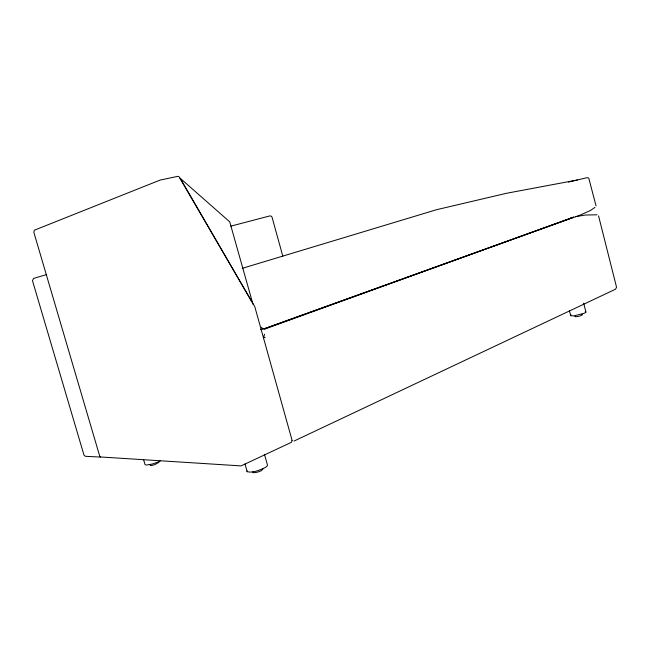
<?xml version="1.0" encoding="UTF-8"?>
<svg xmlns="http://www.w3.org/2000/svg" width="649" height="649" viewBox="0 0 649 649"><rect width="100%" height="100%" fill="white"/><g stroke="black" fill="none" stroke-linecap="round" stroke-linejoin="round"><path stroke-width="0.97" d="M570.641 218.048L573.554 217.188L265.043 328.483L579.995 215.168L590.436 210.487L594.946 207.388M262.967 468.894L261.425 470.655L258.675 471.782A5.395 1.298 -17.3 0 1 252.932 471.774M262.715 328.824L261.474 327.283M263.981 337.496L265.117 337.358L263.486 337.723L264.565 334.219M159.005 462.266L154.705 464.692A4.697 0.925 -18.1 0 1 150.373 464.733M585.187 311.674A7.658 1.266 -13 0 1 584.506 313.151L574.357 315.82L570.812 315.763L571.079 314.935M294.013 441.069L615.544 289.194L616.55 287.231L598.565 215.922M573.554 217.188L266.058 328.589L260.379 329.4M242.304 268.329L436.582 209.7L506.601 193.264L577.342 180M46.76 274.511L33.505 278.462L32.491 280.725L83.997 455.144L85.335 456.304L100.563 457.074M230.801 226.16L269.952 215.882L271.323 216.206L272.02 217.115L282.786 256.095M568.419 182.077L587.126 177.664L588.781 178.183L596.033 205.838M575.501 216.693L585.179 215.046L597.007 214.795M244.957 463.994L247.196 471.709C252.599 473.032 258.172 470.566 263.153 468.61A10.498 2.499 -17.3 0 0 267.453 464.935L264.468 454.365M581.95 314.522L582.542 314.7L580.514 315.803A3.935 0.657 -13 0 1 576.117 316.688A3.935 0.657 -13 0 1 575.176 316.136M179.781 177.891L229.73 221.844L252.972 304.235M180.941 179.538L251.853 301.866M143.64 459.833L145.06 464.643L146.423 465.049L152.361 464.019L158.226 461.966A9.151 1.785 -18.1 0 0 160.271 461.001M569.4 310.611L570.649 315.398M583.654 303.18L585.909 312.007M246.993 470.841L247.196 471.709M292.099 440.436L291.425 442.31L241.071 465.901L100.417 456.961L99.662 455.979L33.845 232.31L34.308 230.225L160.084 180.089L177.907 176.317L178.978 176.674L254.765 306.604L292.099 440.436M265.392 328.751L263.908 328.8L265.392 328.751"/></g></svg>
